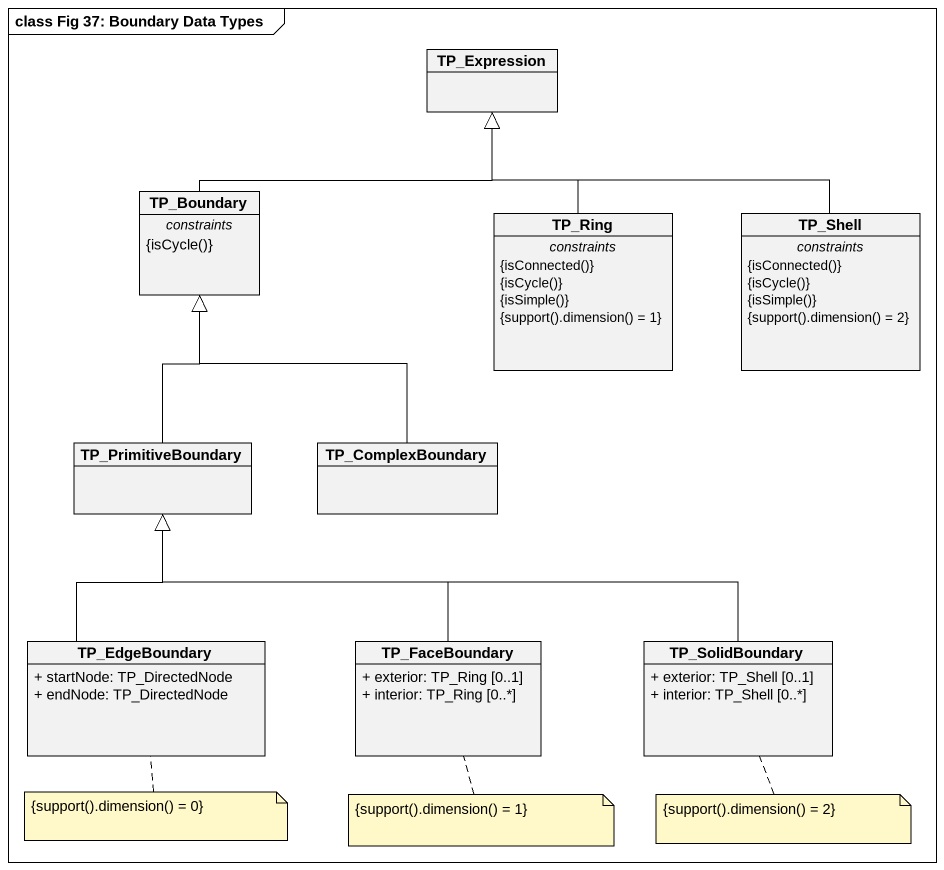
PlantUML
@startuml
mainframe class Fig 37: Boundary Data Types
hide circle
hide empty members
skinparam classAttributeIconSize 0
class TP_Expression
class TP_Boundary {
  -- constraints --
  {field} {isCycle()}
}
class TP_Ring {
  -- constraints --
  {field} {isConnected()}
  {field} {isCycle()}
  {field} {isSimple()}
  {field} {support().dimension() = 1}
}
class TP_Shell {
  -- constraints --
  {field} {isConnected()}
  {field} {isCycle()}
  {field} {isSimple()}
  {field} {support().dimension() = 2}
}
class TP_PrimitiveBoundary
class TP_ComplexBoundary
class TP_EdgeBoundary {
  + startNode: TP_DirectedNode
  + endNode: TP_DirectedNode
}
class TP_FaceBoundary {
  + exterior: TP_Ring [0..1]
  + interior: TP_Ring [0..*]
}
class TP_SolidBoundary {
  + exterior: TP_Shell [0..1]
  + interior: TP_Shell [0..*]
}
TP_Boundary -right-|> TP_Expression
TP_Ring -up-|> TP_Expression
TP_Shell -up-|> TP_Expression
TP_PrimitiveBoundary -up-|> TP_Boundary
TP_ComplexBoundary -up-|> TP_Boundary
TP_EdgeBoundary -up-|> TP_PrimitiveBoundary
TP_FaceBoundary -up-|> TP_PrimitiveBoundary
TP_SolidBoundary -left-|> TP_PrimitiveBoundary
note bottom of TP_EdgeBoundary : {support().dimension() = 0}
note bottom of TP_FaceBoundary : {support().dimension() = 1}
note bottom of TP_SolidBoundary : {support().dimension() = 2}
@enduml
